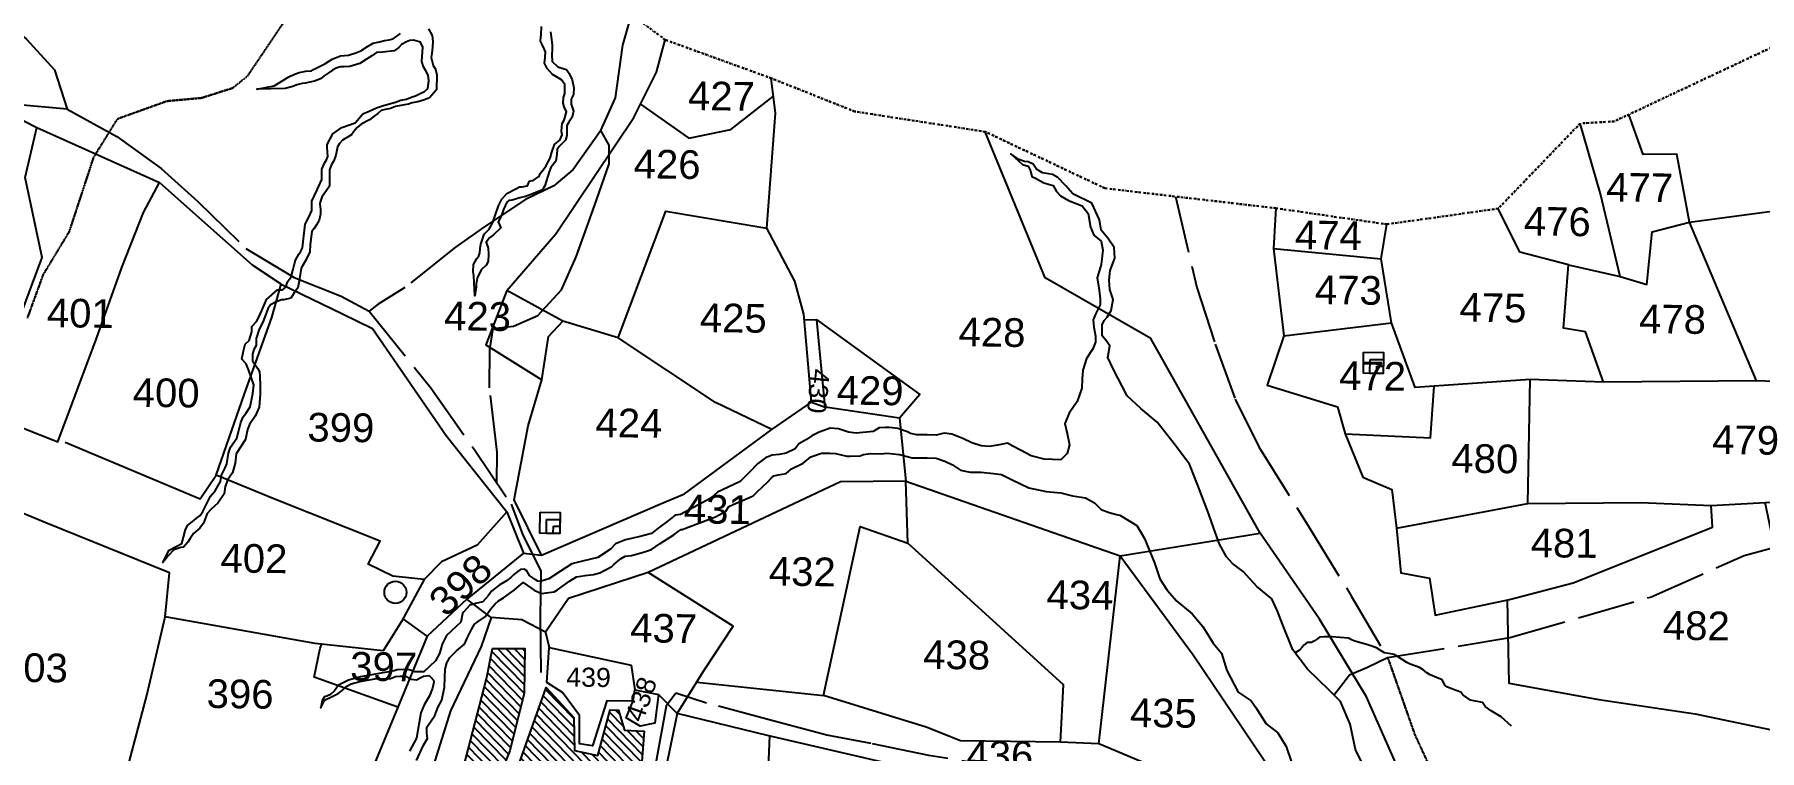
# Model space of a CAD drawing. Header units: inches. Extents: x 304037 to 460575, y 1453943 to 1639883.
# Drawn here: x 343288 to 344773, y 1597729 to 1598346 of the extents above; entities that cross this region are included whole.
import ezdxf

# ---------------------------------------------------------------- set-up
doc = ezdxf.new("R2010")
doc.units = ezdxf.units.IN
doc.header["$MEASUREMENT"] = 0
for name, pattern in [('ACAD_ISO02W100', [15, 12, -3]), ('ACAD_ISO07W100', [3, 0, -3]), ('BORDER', [1.75, 0.5, -0.25, 0.5, -0.25, 0, -0.25])]:
    doc.linetypes.add(name, pattern=pattern)
for name, color, linetype in [('CARTTRACK', 30, 'ACAD_ISO02W100'), ('NALA', 4, 'Continuous'), ('SQUAREWELL', 5, 'Continuous'), ('SURVEY_BND', 7, 'Continuous'), ('SURVEY_NO', 7, 'Continuous'), ('VILLAGE_AREA', 1, 'Continuous'), ('WATER_BODY', 4, 'Continuous')]:
    doc.layers.add(name, color=color, linetype=linetype)
doc.layers.add('FOOTPATH', color=150, linetype='ACAD_ISO07W100', lineweight=30)
doc.layers.add('VILL_BOUNDARY', color=6, linetype='BORDER', lineweight=30)
doc.styles.get("Standard").update_dxf_attribs({"font": 'arial.ttf'})

# ---------------------------------------------------------------- blocks, each defined once
blk = doc.blocks.new('KANUPURUPALLE')
at = {"layer": 'VILLAGE_AREA'}
h = blk.add_hatch(dxfattribs=at)
h.set_pattern_fill('ANSI31', color=256, scale=10, angle=90, style=0)
h.set_pattern_definition([(135, (-1406.7073, 386.2021), (-0.8838835, -0.8838835), [])])
h.paths.add_polyline_path([(-127.87, 251.18), (-139.85, 253.25), (-141.71, 246.84), (-135.66, 246.03), (-135.66, 242.83), (-130.47, 243.11), (-130.1, 246.32), (-126.97, 246.44), (-124.9, 243.48), (-119.42, 242.83), (-120.96, 247.13), (-124.38, 247.86)])
h.paths.add_polyline_path([(-143.27, 255.55), (-150, 257.54), (-149.59, 259.97), (-157.95, 263.57), (-163.47, 256.38), (-163.47, 254.23), (-151.1, 254.41), (-150.17, 249.19), (-162.3, 248.36), (-163.35, 243.67), (-160.39, 242.1), (-145.53, 249.58)])
h.paths.add_polyline_path([(-127.84, 264.57), (-124.87, 263.55), (-122.4, 265.76), (-120.19, 276.59), (-120.97, 278.39), (-132.51, 273.26), (-137.84, 267.56), (-141.06, 256.67), (-131.25, 254.67)])
h.paths.add_polyline_path([(-115.71, 263.8), (-121.36, 262.43), (-125.13, 259.9), (-127.46, 259.79), (-129.41, 254.58), (-124.61, 251.15), (-118.57, 249.98)])
h.paths.add_polyline_path([(-106.17, 265.61), (-114.67, 263.93), (-116.49, 249.59), (-112.72, 246.54), (-109.09, 246.22)])
h.paths.add_polyline_path([(-111.09, 256.31), (-111.09, 251.91), (-112.43, 251.91), (-113.86, 251.91), (-115.25, 251.91), (-115.25, 256.31)], flags=16)
h.paths.add_polyline_path([(-110.29, 276.86), (-116.25, 278.05), (-118.64, 276.12), (-120.2, 270.95), (-103.68, 271.04), (-100.56, 276.19), (-92.28, 276.03), (-91.36, 290.42), (-103.25, 289.71), (-105.62, 276.58), (-107.17, 274.66)])
h.paths.add_polyline_path([(-124.89, 286.19), (-127.16, 283.11), (-132.4, 284.15), (-133.03, 282.71), (-143.62, 282.71), (-144.1, 279.48), (-141.5, 278.96), (-141.42, 273.3), (-147.35, 272.84), (-148.31, 264.26), (-141.32, 264.54), (-139.88, 268.77), (-136.41, 272.68), (-127.9, 278.95), (-122.63, 279.29), (-121.8, 279.44), (-121.53, 279.36), (-116.62, 279.68), (-116.5, 280.84)])
h.paths.add_polyline_path([(-127.24, 290.5), (-148.13, 297.29), (-150.41, 291.86), (-141.34, 291.62), (-140.34, 285.24), (-135.67, 285.04), (-134.87, 286.51), (-127.16, 285.16)])
h.paths.add_polyline_path([(-145.03, 283.75), (-153.27, 284.45), (-154.61, 279.35), (-147.65, 279.03)])
h.paths.add_polyline_path([(-127.34, 324.06), (-127.34, 333.42), (-134.12, 333.33), (-135.28, 326.97), (-140.67, 304.88), (-133.04, 304.84), (-130.17, 311.97)])
h.paths.add_polyline_path([(-102.13, 316.44), (-106.29, 316.63), (-107.56, 320.78), (-109.35, 320.84), (-111.78, 311.21), (-116.7, 312.23), (-116.89, 319.12), (-122.77, 325.31), (-129.73, 304.8), (-125.45, 300.01), (-114.53, 295.36), (-103.09, 301.98)])
h.paths.add_polyline_path([(-99.5, 298.96), (-102.7, 291.66), (-91.37, 291.15), (-91.21, 293.22), (-94.09, 293.36)])
h.paths.add_polyline_path([(-142.5, 265), (-126.16, 265), (-126.16, 274.17), (-142.5, 274.17)], flags=24)
h.paths.add_polyline_path([(-115.82, 277.43), (-68.5, 277.43), (-68.5, 283.56), (-115.82, 283.56)], flags=9)
h.paths.add_polyline_path([(-136.04, 294.4), (-119.76, 294.4), (-119.76, 303.38), (-136.04, 303.38)], flags=25)
h.paths.add_polyline_path([(-126.89, 305.97), (-84.82, 305.97), (-84.82, 312.1), (-126.89, 312.1)], flags=9)
h.paths.add_polyline_path([(-118.96, 301.23), (-102.63, 301.23), (-102.63, 310.36), (-118.96, 310.36)], flags=8)
h.paths.add_polyline_path([(-136.04, 294.4), (-119.76, 294.4), (-119.76, 303.38), (-136.04, 303.38)], flags=25)
h.paths.add_polyline_path([(-118.96, 301.23), (-102.63, 301.23), (-102.63, 310.36), (-118.96, 310.36)], flags=24)
at = {"layer": 'CARTTRACK'}
for points in [[(-328.53, 528.67), (-316.74, 522.21), (-301.4, 511.9), (-290.62, 503.86), (-262.03, 481.64), (-252.62, 474.97), (-233.33, 459.5), (-227.37, 453.17), (-224.63, 444.98), (-214.16, 439.37), (-204.74, 432.85), (-197, 426.03), (-186.83, 416.32), (-176.65, 410.41), (-166.78, 406.61), (-160.86, 403.58), (-147.78, 387.7), (-138.52, 374.96), (-130.62, 363.59), (-128.19, 357.37), (-124.25, 349.63), (-124.25, 339.93), (-123.93, 328.44)], [(-224.63, 444.98), (-235.41, 445.83)], [(-133.69, 368.01), (-133.67, 374.4), (-135.47, 387.9), (-135.52, 395.9), (-134.91, 400.27), (-130.66, 400.82), (-125.58, 403.13), (-120.68, 408.57), (-117.73, 415.49), (-114.03, 426.25), (-111.07, 435.1), (-111.16, 438.98), (-112.92, 442.02), (-109.95, 448.9), (-108.57, 459.97), (-106.83, 466.35)], [(-112.92, 442.02), (-118.62, 433.77), (-122.59, 430.32), (-128.51, 427.39), (-136.89, 421.61), (-142.96, 417.18), (-153.47, 408.61), (-158.99, 405.07), (-160.86, 403.58)], [(7.41, 429.85), (12.15, 410.88), (16.14, 399.05), (20.52, 387.59), (25.56, 377.69), (36.25, 361.09), (45.4, 346.67), (53.26, 333.68)], [(42, 325.96), (45.22, 330.28), (48.91, 331.93), (53.08, 333.96), (78.59, 338.48), (107.94, 347.37), (127.38, 356.34), (143.98, 361.13), (167.36, 368.22), (192.24, 370.03), (210.25, 373.64), (241.34, 381.84), (265.88, 389.3), (284.48, 393.26)], [(31.91, 308.28), (24.42, 307.99), (17.87, 310), (13.34, 310.94), (5.07, 310.94), (-0.18, 309.5), (-11.27, 308.57), (-23.73, 309.5), (-42.59, 312.17), (-54.65, 314.55), (-63.94, 316.13), (-75.03, 318.94), (-89.21, 322.53), (-95.62, 324.47), (-97.64, 321.74), (-100.01, 307.5), (-101.7, 298.31), (-105.37, 289.68), (-107.74, 283.92)]]:
    blk.add_lwpolyline(points, dxfattribs=at)
at = {"layer": 'FOOTPATH', "ltscale": 0.001}
for points in [[(-232.32, 401.16), (-229.15, 410.27), (-223.82, 419.35), (-218.91, 435.04), (-214.05, 443.09), (-203.74, 446.95), (-196.51, 447.71), (-190.03, 449.87), (-186.99, 452.4), (-176.19, 468.92), (-169.6, 488.82), (-164.51, 503.7), (-159.56, 511.82), (-153.8, 516.36)], [(53.26, 333.68), (59.02, 317.96), (66.15, 303.06), (74.48, 290.46), (88.53, 261.25), (94.13, 245.58), (102.8, 228.61), (105.87, 218.09), (111.46, 208.67), (137.13, 195.85)]]:
    blk.add_lwpolyline(points, dxfattribs=at)
at = {"layer": 'NALA'}
for points in [[(-123.73, 462.52), (-123.36, 459.81), (-123.36, 458.69), (-123.36, 457.8), (-123.32, 456.31), (-122.09, 455.26), (-120.78, 454.85), (-120.3, 454.7), (-119.74, 453.84), (-119.1, 452.54), (-118.73, 450.9), (-118.73, 449.48), (-119.22, 448.47), (-119.22, 447.47), (-118.7, 445.99), (-118.96, 444.72), (-119.63, 443.68), (-120.04, 443.01), (-120.04, 442.07), (-120.04, 440.88), (-120.3, 439.91), (-121.57, 438.53), (-122.02, 437.9), (-122.06, 436.93), (-122.28, 435.51), (-123.25, 434.17), (-123.62, 433.24), (-124.49, 430.27), (-124.97, 429.48), (-127.19, 428.48), (-128.48, 428.03), (-129.68, 427.73), (-131.26, 427.2), (-131.94, 427.13), (-132.39, 426.75), (-133.07, 425.25), (-133.52, 423.82), (-134.13, 422.61), (-133.6, 421.41), (-135.11, 419.9), (-135.94, 419.23), (-136.61, 418.32), (-136.18, 417.09), (-136.1, 415.86), (-136.13, 414.33), (-136.51, 413.51), (-137.56, 412.51), (-138.36, 410.79), (-138.56, 409.55), (-138.56, 408.94), (-138.8, 407.09), (-139.1, 411.25), (-139.21, 412.18), (-139.19, 413.64), (-138.52, 414.86), (-138.2, 415.25), (-138.1, 415.43), (-137.86, 416.11), (-137.8, 416.96), (-137.69, 417.91), (-137.05, 420), (-136.03, 421.08), (-135.24, 422.45), (-134.83, 423.74), (-134.1, 425.96), (-133.46, 427.41), (-132.4, 428.55), (-130.56, 429.6), (-129.77, 429.98), (-129.3, 429.98), (-128.13, 430.24), (-127.87, 430.94), (-127.72, 431.2), (-127.43, 431.32), (-126.96, 431.35), (-125.77, 432.22), (-125.65, 432.46), (-125.5, 432.84), (-124.89, 433.65), (-124.36, 434.41), (-123.46, 436.09), (-123.14, 437.37), (-122.58, 438.95), (-122.14, 439.33), (-121.47, 439.91), (-121, 440.99), (-121.12, 441.69), (-121.12, 442.65), (-121, 443.35), (-120.65, 444.11), (-120.15, 445.83), (-120.68, 446.85), (-120.91, 447.61), (-120.8, 448.81), (-120.59, 449.65), (-120.56, 450.53), (-120.62, 451.58), (-121.29, 452.51), (-122.37, 453.15), (-123.22, 453.59), (-124.34, 454.83), (-124.92, 455.97), (-124.77, 457.11), (-124.69, 458.34), (-124.98, 458.98), (-125.45, 459.85), (-125.77, 460.56), (-125.77, 461.37), (-125.68, 461.87), (-125.65, 463.62)], [(-149.25, 462.8), (-148.49, 461.43), (-148.31, 460.15), (-148.4, 458.98), (-148.46, 457.69), (-148.64, 456.85), (-148.2, 455.16), (-147.67, 454.4), (-147.35, 453.2), (-147.44, 450.06), (-148.83, 448.39), (-149.86, 447.95), (-151.26, 447.54), (-152.47, 447.25), (-153.2, 446.99), (-154.08, 446.81), (-155.92, 446.44), (-156.99, 446.04), (-158.12, 445.78), (-158.9, 445.6), (-159.59, 444.97), (-160.4, 444.35), (-161.32, 443.58), (-163.08, 442.7), (-163.89, 441.97), (-164.59, 441.09), (-165.03, 440.43), (-166.96, 439.28), (-167.55, 438.58), (-167.99, 437.88), (-168.25, 436.08), (-168.65, 434.95), (-169.13, 434.18), (-169.57, 433), (-169.57, 431.79), (-169.53, 430.69), (-169.53, 429.81), (-169.53, 429.59), (-171.08, 427.32), (-171.45, 426.22), (-171.48, 425.89), (-171.3, 424.71), (-171.3, 423.72), (-171.59, 422.44), (-172.15, 421.45), (-172.62, 420.68), (-173.06, 420.09), (-173.36, 417.34), (-173.43, 415.84), (-174.24, 414.04), (-175.19, 412.39), (-175.56, 410.16), (-175.85, 408.26), (-176.66, 407.08), (-177.28, 406.09), (-178.72, 405.72), (-179.23, 405.69), (-180.48, 405.17), (-181.54, 404.62), (-182.1, 403.78), (-182.94, 401.29), (-183.86, 399.28), (-184.41, 397.56), (-184.41, 396.05), (-184.85, 395.21), (-185.11, 394.26), (-185.11, 393.78), (-185.11, 392.86), (-184.08, 391.32), (-183.6, 390.59), (-183.53, 389.67), (-183.45, 387.65), (-183.42, 385.88), (-183.6, 383.16), (-184.41, 381.29), (-185.55, 379.53), (-185.99, 378.43), (-186.13, 377.73), (-186.39, 376.37), (-188.27, 373.34), (-188.49, 371.36), (-188.97, 369.34), (-189.92, 367.91), (-190.51, 366.48), (-190.66, 364.9), (-191.98, 362.99), (-193.37, 361.71), (-194.18, 360.79), (-194.88, 358.75), (-195.69, 357.68), (-197.01, 356.54), (-197.68, 355.48), (-198.12, 354.75), (-199.03, 353.68), (-199.62, 353.61), (-201.02, 353.1), (-202.19, 351.78), (-203.29, 350.38), (-202.05, 353.02), (-199.4, 354.42), (-199.07, 355.77), (-198.67, 357.39), (-198.15, 358.27), (-197.27, 358.97), (-196.43, 359.66), (-195.66, 360.32), (-195.11, 361.17), (-193.56, 364.44), (-192.56, 365.55), (-191.48, 367.5), (-191.25, 368.81), (-190.53, 370.4), (-190.21, 371.24), (-189.89, 373.47), (-189.48, 374.74), (-188.15, 376.59), (-187.62, 378.76), (-187.39, 379.92), (-186.93, 381.1), (-186.38, 381.8), (-185.45, 383.23), (-184.93, 386.01), (-184.78, 387.83), (-185.36, 389.45), (-185.85, 390.81), (-186.46, 392.17), (-187.36, 393.13), (-187.07, 394.92), (-186.69, 396.28), (-185.85, 397.12), (-185.33, 398.89), (-185.33, 400.04), (-184.43, 401.09), (-184.11, 401.58), (-183.62, 402.79), (-182.81, 404.53), (-182.35, 405.72), (-180.09, 407.79), (-179.04, 407.79), (-178.38, 408.37), (-178, 409.47), (-177.25, 410.52), (-176.9, 412.14), (-176.64, 413.24), (-176.43, 414.05), (-175.74, 415.29), (-175.3, 415.96), (-174.96, 416.62), (-174.84, 417.9), (-174.52, 421.57), (-173.68, 423.19), (-173.16, 424.47), (-173.16, 426.4), (-172.11, 428.84), (-171.13, 431.01), (-171.18, 433.17), (-170.63, 434.44), (-170.23, 435.11), (-169.97, 435.83), (-170.14, 437.68), (-170.14, 438.32), (-168.98, 440.58), (-167.1, 441.91), (-164.34, 442.92), (-162.74, 444.83), (-161.41, 445.44), (-159.9, 446.1), (-158.42, 446.65), (-155.96, 447.38), (-154.83, 447.79), (-153.64, 448.02), (-152.45, 448.51), (-151.78, 448.74), (-150.83, 449.23), (-149.9, 449.7), (-149.2, 450.33), (-149.03, 451.95), (-149.23, 453.14), (-149.67, 454.04), (-150.19, 454.88), (-150.54, 455.95), (-150.42, 458.95), (-150.91, 459.99), (-152.39, 460.4), (-153.11, 460.31), (-153.81, 460.02), (-154.85, 459.44), (-155.43, 458.8), (-156.36, 458.11), (-158.82, 457.82), (-160.04, 457.7), (-161.06, 457.01), (-162.16, 456.29), (-163.52, 455.39), (-165.57, 454.74), (-166.78, 454.65), (-167.65, 454.62), (-168.49, 454.33), (-169.22, 453.87), (-170.09, 453.26), (-170.96, 452.65), (-171.68, 452.04), (-172.93, 451.55), (-174.87, 451.06), (-175.51, 451), (-176.66, 450.71), (-177.45, 450.39), (-179.07, 449.93), (-184.96, 449.7), (-181.38, 450.45), (-178.34, 452.38), (-177.32, 452.86), (-176.15, 453.3), (-174.76, 453.59), (-173.62, 453.7), (-173.18, 453.95), (-170.81, 455.2), (-169.34, 456.18), (-167.59, 456.88), (-165.9, 457.06), (-164.37, 457.57), (-163.38, 458.01), (-161.95, 458.96), (-160.78, 459.65), (-159.47, 459.95), (-158.41, 460.24), (-157.46, 460.42), (-156.65, 460.6), (-155.13, 461.72)], [(49.23, 309.6), (46.68, 314.61), (45.47, 319.92), (43.35, 324.63), (41, 326.96), (36.37, 331.28), (33.3, 335.29), (31.01, 340.65), (29.98, 343.36), (28.71, 345.9), (25.53, 348.44), (22.66, 351.54), (20.43, 353.21), (19.16, 354.57), (17.65, 357.19), (16.37, 360.45), (15.34, 363.47), (12.87, 369.64), (11.11, 373.85), (7.85, 378.07), (4.27, 382.6), (0.77, 385.38), (-2.1, 388), (-5.04, 393.49), (-6.24, 395.95), (-5.9, 398.4), (-6.72, 399.6), (-7.49, 400.47), (-7.51, 401.58), (-7.51, 402.8), (-7.14, 403.72), (-6.52, 404.4), (-5.71, 405.8), (-5.32, 408.11), (-6.02, 410.19), (-6.16, 412.17), (-6.02, 414.15), (-5.07, 416.8), (-5.22, 418.98), (-6.61, 420.96), (-8.04, 422.59), (-8.39, 424.77), (-10.03, 428.19), (-14.06, 430.09), (-15.55, 431.73), (-17.23, 433.46), (-18.32, 434.1), (-20.45, 434.4), (-21.69, 435.19), (-22.44, 436.18), (-23.48, 436.68), (-24.22, 436.73), (-25.41, 437.12), (-27.14, 438.31), (-24.67, 436.09), (-23.43, 435.74), (-22.98, 434.8), (-22.63, 433.61), (-21.89, 433.26), (-20.11, 432.32), (-18.17, 431.78), (-17.48, 430.54), (-16.59, 429.65), (-14.9, 428.71), (-12.03, 427.62), (-10.78, 426.06), (-10.28, 423.19), (-9.54, 421.55), (-8, 420.27), (-7.6, 418.39), (-7.9, 415.37), (-8.74, 412.57), (-8.25, 410), (-8.05, 408.21), (-8, 406.93), (-8.94, 404.98), (-9.44, 403.79), (-9.24, 402.26), (-8.89, 400.38), (-8.89, 399.14), (-9.39, 397.75), (-10.68, 395.67), (-11.42, 393.25), (-11.58, 391.42), (-11.58, 389.44), (-12.53, 386.67), (-14.19, 384.21), (-15.06, 382), (-14.51, 379.94), (-14.03, 377.56), (-14.51, 375.74), (-15.78, 374.4), (-19.26, 374.48), (-22.04, 375.19), (-24.26, 376.3), (-25.84, 377.17), (-26.97, 377.75), (-29.06, 377.32), (-30.76, 376.99), (-32.49, 377.1), (-34.44, 377.75), (-36.34, 378.58), (-38.64, 379.48), (-40.26, 379.65), (-41.96, 379.26), (-43.81, 379.28), (-46.01, 379.21), (-47.33, 379.52), (-47.92, 379.82), (-49.97, 380.48), (-51.8, 380.69), (-52.58, 380.69), (-53.87, 380.63), (-55.12, 379.84), (-58.67, 379.44), (-60.29, 379.61), (-62.36, 380.27), (-64.09, 380.4), (-65.43, 379.9), (-66.43, 379.5), (-67.92, 378.71), (-69.03, 377.94), (-70.6, 377.01), (-71.37, 375.96), (-73.22, 375.01), (-74.73, 374.73), (-76.18, 374.57), (-77.54, 374.02), (-79.24, 372.72), (-80.84, 370.94), (-82.78, 368.99), (-85.32, 367.76), (-87.51, 366.65), (-88.9, 365.42), (-95.2, 361.92), (-96.3, 361.78), (-97.65, 360.61), (-99.79, 358.95), (-101.17, 357.82), (-103.52, 357.16), (-106.63, 356.44), (-108.66, 355.61), (-109.7, 354.47), (-112.36, 352.68), (-115.55, 351.86), (-117.79, 351.27), (-120.11, 349.69), (-122.56, 348.1), (-124.32, 347.51), (-124.8, 347.55), (-125.36, 347.86), (-126.57, 348.72), (-127.16, 349.69), (-127.74, 350), (-128.47, 349.93), (-129.23, 349.34), (-129.92, 348.82), (-130.47, 348.24), (-131.4, 347.51), (-132.89, 346.62), (-134.48, 345.31), (-135.17, 344.37), (-136.27, 343.1), (-137.79, 342.68), (-138.97, 342.34), (-140.21, 340.89), (-140.49, 340.58), (-140.83, 338.72), (-143.77, 335.9), (-144.67, 334.08), (-145.22, 332.15), (-146.02, 330.56), (-148.4, 328.25), (-150.27, 328.21), (-151.51, 328.62), (-152.62, 328.69), (-154, 328.58), (-154.59, 328.38), (-161.63, 327.03), (-164.15, 326.31), (-166.24, 325.23), (-167.07, 324.06), (-167.9, 323.23), (-168.66, 322.88), (-169.11, 322.71), (-169.62, 321.95), (-169.83, 320.43), (-169.11, 322.06), (-167.52, 322.81), (-166.27, 323.47), (-165.41, 324.12), (-164.58, 324.99), (-163.55, 325.57), (-161.79, 326.06), (-158.61, 326.64), (-155.36, 326.75), (-154.29, 327.19), (-153.39, 327.3), (-152.5, 327.3), (-152.01, 327.23), (-151.05, 326.71), (-149.91, 326.57), (-148.87, 327.16), (-148.46, 327.37), (-147.32, 327.47), (-146.9, 327.19), (-146.39, 326.54), (-146.28, 326.09), (-146.52, 324.88), (-147.18, 323.26), (-148.22, 321.33), (-148.94, 319.68), (-149.79, 314.35), (-151.2, 311.59)], [(-149.67, 309.69), (-148.26, 312.92), (-147.46, 314.33), (-147.6, 315.41), (-147.6, 316.72), (-146, 319.16), (-145.34, 320.95), (-144.54, 322.4), (-144.07, 325.08), (-143.98, 327.19), (-143.98, 328.88), (-143.65, 330.19), (-143.04, 331.36), (-141.67, 332.71), (-139.98, 334.17), (-139.41, 335.44), (-138.57, 337.27), (-137.96, 338.35), (-137.21, 338.91), (-135.7, 339.99), (-134.62, 341.54), (-133.68, 342.66), (-132.98, 343.32), (-131.94, 343.98), (-130.72, 344.92), (-129.73, 345.62), (-129.22, 346.09), (-127.9, 347.22), (-127.01, 346.61), (-125.6, 345.62), (-124.05, 344.96), (-123.02, 345.15), (-121.37, 345.34), (-120.67, 345.81), (-118.21, 347.67), (-116.75, 348.56), (-114.97, 348.89), (-113.23, 349.13), (-111.86, 349.5), (-109.42, 350.82), (-109.05, 351.15), (-108.11, 352.04), (-107.45, 352.51), (-106.65, 353.02), (-105.29, 353.16), (-102.8, 353.91), (-101.15, 354.52), (-99.37, 355.75), (-96.55, 357.62), (-95.61, 358.37), (-95, 358.75), (-94.76, 358.8), (-87.83, 361.53), (-85.71, 362.71), (-85.06, 363.74), (-83.6, 364.4), (-82.71, 364.82), (-80.69, 365.76), (-80.03, 365.99), (-79.09, 367.03), (-78.15, 367.87), (-77.02, 368.95), (-76.32, 369.75), (-75.75, 370.26), (-74.86, 370.45), (-73.17, 370.78), (-72.09, 371.77), (-69.65, 372.99), (-68.05, 374.35), (-65.84, 375.14), (-64.1, 375.14), (-62.93, 375.14), (-60.58, 374.58), (-59.83, 374.58), (-57.76, 374.72), (-57.1, 374.96), (-55.64, 375.19), (-53.34, 375.19), (-52.17, 375.29), (-49.58, 375.05), (-46.86, 374.44), (-43.72, 374.44), (-41.89, 374.44), (-40.06, 373.79), (-38.46, 373.08), (-36.72, 371.96), (-34.7, 371.58), (-32.45, 371.58), (-29.82, 371.39), (-28.17, 371.16), (-26.06, 370.13), (-22.39, 368.48), (-18.77, 367.78), (-15.67, 367.5), (-13.23, 366.89), (-10.55, 366.56), (-8.62, 365.53), (-7.22, 364.12), (-5.52, 363.55), (-3.97, 363.13), (-3.32, 363.04), (0.29, 360.91), (1.93, 358.18), (4.09, 353.12), (5.27, 349.78), (6.82, 347.44), (8.88, 345.18), (12.09, 342.56), (14.39, 339.98), (16.6, 336.46), (18.34, 334.4), (19.51, 330.78), (21.96, 326.28), (24.73, 324.54), (25.71, 323.18), (27.93, 319.76), (30.37, 317.93), (32.16, 315.07), (33.38, 311.59)], [(79.25, 319.98), (77.05, 321.9), (74.93, 323.13), (73.62, 324.02), (73.08, 324.84), (70.6, 325.26), (68.96, 326.36), (68.5, 326.94), (66.75, 327.56), (65.59, 328.04), (65.25, 328.3), (64.59, 329.46), (63.41, 329.97), (62.06, 330.51), (61.38, 330.92), (60.48, 331.56), (59.79, 332.01), (57.85, 332.67), (57.18, 332.97), (55.15, 334.24), (54.44, 334.61), (54.13, 334.72), (52.48, 334.98), (51.77, 335.37), (50.74, 335.95), (49.18, 336.5), (47.47, 336.95), (46.21, 337.34), (45.54, 337.58), (44.86, 337.94), (41.38, 338.17), (39.73, 338.11), (38.81, 338.04), (38.38, 337.66), (37.75, 337.23), (37.16, 336.91), (36.23, 336.91), (35.61, 336.43), (35.21, 335.92), (34.63, 335.25), (33.76, 334.69)]]:
    blk.add_lwpolyline(points, dxfattribs=at)
at = {"layer": 'SQUAREWELL'}
for points in [[(47.23, 397.78), (51.39, 397.78), (51.39, 393.38), (47.23, 393.38)], [(48.61, 396.31), (51.39, 396.31), (51.39, 393.38), (48.61, 393.38)], [(50.04, 394.92), (51.39, 394.92), (51.39, 393.38), (50.04, 393.38)], [(-124.55, 361.97), (-120.38, 361.97), (-120.38, 357.57), (-124.55, 357.57)], [(-123.16, 360.5), (-120.38, 360.5), (-120.38, 357.57), (-123.16, 357.57)], [(-121.73, 359.11), (-120.38, 359.11), (-120.38, 357.57), (-121.73, 357.57)]]:
    blk.add_lwpolyline(points, close=True, dxfattribs=at)
at = {"layer": 'SURVEY_BND'}
for points in [[(-132.11, 408.25), (-122.04, 420.3), (-106.06, 444.87), (-101.45, 454.41), (-99.72, 461.19)], [(-305.05, 449.2), (-286.71, 449.94), (-270.57, 454.17), (-258.01, 450.18), (-238.41, 444.81), (-230.9, 441.06), (-205.07, 429.91)], [(-108.72, 398.68), (-99.13, 425.35), (-77.95, 422.09), (-76.48, 446.15), (-77.42, 453.43)], [(-104.71, 447.66), (-94.47, 440.64), (-85.77, 442.58), (-76.94, 449.67)], [(100.7, 414.39), (106.25, 412.78), (107.24, 423.83), (114.98, 425.94), (112.17, 440.14), (105.14, 439.95), (102.03, 448.28)], [(89.83, 416.66), (100.7, 414.39), (96.33, 431.59), (91.87, 446.28)], [(-278.31, 406.17), (-251.18, 395.62), (-237.79, 390.29), (-229.43, 413.87), (-233.17, 430.54), (-230.9, 441.06)], [(-48.13, 369.54), (-3.12, 354.51), (26.09, 359.67), (2.67, 400.06), (-19.61, 412.46), (-32.54, 442.85)], [(114.98, 425.94), (165.51, 433.4), (166.3, 396.17)], [(-237.79, 390.29), (-240.87, 381.17), (-225.58, 375.36), (-217.81, 397.11), (-212.73, 412.01), (-208.32, 423.58), (-205.07, 429.91)], [(-224.04, 375.28), (-195.65, 363.84), (-192.39, 368.83), (-186.7, 385.95), (-181.18, 401.94), (-179.34, 408.97), (-185.4, 412.85), (-197.93, 423.69), (-205.07, 429.91)], [(28.44, 427.67), (28.06, 419.22), (50.61, 417.37), (51.75, 424.63)], [(97.48, 392.19), (93.59, 402.71), (88.96, 403.38), (89.83, 416.66), (79.63, 419.14), (74.97, 428.23)], [(129.48, 392.95), (114.98, 425.94)], [(-76.32, 379.98), (-68.1, 385.79), (-69.97, 404.15), (-71.94, 411.06), (-77.95, 422.09)], [(28.06, 419.22), (30.53, 401), (52.95, 404.02), (50.61, 417.37)], [(-179.34, 408.97), (-166.47, 402.94), (-160.15, 399.95), (-144.39, 377.77), (-131.53, 361.94), (-137.64, 354.89), (-145.02, 351.35), (-148.63, 347.57), (-155.2, 348.21), (-160.37, 350.65), (-157.93, 355.47), (-179.89, 363.92), (-192.39, 368.83)], [(-129.98, 364.48), (-127.31, 380.04), (-124.53, 389.69), (-123.29, 398.8), (-120.31, 402.01), (-132.11, 408.25), (-136.37, 396.82), (-124.53, 389.69)], [(-124.11, 353.03), (-99.51, 363.98), (-94.37, 366.22), (-76.32, 379.98), (-88.2, 385.46), (-108.72, 398.68), (-120.31, 402.01)], [(-68.1, 385.79), (-65.22, 384.78), (-67.22, 402.99), (-69.85, 402.95)], [(-67.22, 402.99), (-45.46, 387.72), (-49.65, 382.68), (-65.22, 384.78)], [(30.53, 401), (27.12, 390.66), (41.95, 386.26), (43.57, 380.63), (61.49, 380.09), (62.11, 390.89), (58.09, 390.58), (52.95, 404.02)], [(82.02, 366.61), (105.61, 367.13), (120.38, 366.67), (131.64, 367.47), (165.54, 368.73), (166.3, 396.17), (140.3, 392.62), (129.48, 392.95), (97.48, 392.19), (82.11, 392.58)], [(43.57, 380.63), (47.4, 371.68), (53.55, 369.14), (54.63, 361.08), (82.02, 366.61), (82.11, 392.58), (62.11, 390.89)], [(-49.65, 382.68), (-48.13, 369.54), (-61.82, 369.2), (-101.78, 349.68), (-118.35, 344.02), (-123.08, 336.89), (-128.03, 339.42), (-134.5, 339.81), (-139.6, 343.6)], [(-148.63, 347.57), (-153.21, 338.71), (-156.97, 332.51), (-171.19, 333.89), (-202.68, 339.05), (-201.86, 348.22), (-227.88, 358.33), (-248.24, 366.48), (-240.87, 381.17)], [(-91.32, 326.89), (-64.73, 324.43), (-57.55, 359.89), (-47.55, 356.55), (-48.13, 369.54)], [(-127.88, 353.35), (-124.11, 353.03), (-129.98, 364.48)], [(54.63, 361.08), (55.62, 351.73), (61.67, 350.69), (62.97, 342.97), (78.47, 346.43), (91.74, 350.15), (120.69, 362.17), (120.38, 366.67)], [(77.97, 346.32), (78.53, 328.93), (97.41, 325.76), (117.58, 323.1), (135.29, 319.58), (135.09, 331.3), (139.67, 333.11), (134.5, 354.52), (131.64, 367.47)], [(-131.53, 361.94), (-127.88, 353.35), (-139.6, 343.6), (-147.85, 335.72), (-152.91, 339.29)], [(171.56, 229.37), (153.86, 224.8), (142.1, 219.04), (127.94, 215.53), (94.45, 213.71), (74.24, 212.25), (72.73, 244.97), (71.02, 274.11), (71.02, 278.1), (58.37, 304.81), (48.82, 325.7), (38.78, 341.82), (26.09, 359.67)], [(-7.01, 315.09), (-15.05, 315.36), (-14.57, 327.36), (-47.55, 356.55)], [(-3.12, 354.51), (12.45, 334), (29.47, 309.41), (9.76, 308.25), (-7.01, 315.09), (-3.12, 354.51)], [(-123.08, 336.89), (-122.27, 333.73), (-105.1, 330.23), (-104.24, 325.06), (-99.28, 324.19), (-95.28, 320.23), (-89.95, 329.2), (-83.82, 338.69), (-101.78, 349.68)], [(-134.5, 339.81), (-136.52, 333.74), (-142.73, 320.14), (-147.92, 302.7), (-131.75, 301.09), (-116.64, 292.37), (-99.24, 300)], [(-153.77, 320.77), (-162.29, 299.28), (-181.02, 300.8), (-187.24, 295.75), (-211.5, 301.69), (-206.29, 322.54), (-202.68, 339.05)], [(-147.85, 335.72), (-153.77, 320.77), (-171.3, 326.83), (-170.18, 332.89), (-169.84, 333.76)], [(-104.58, 322.69), (-110.04, 322.72), (-112.96, 313.28), (-115.67, 313.6), (-115.71, 319.55), (-119.38, 324.29), (-122.68, 326.35), (-122.27, 333.73)], [(-99.28, 324.19), (-99.97, 318.15), (-103.02, 317.47), (-105.99, 319.21), (-104.56, 322.75), (-104.24, 325.06)], [(-15.05, 315.36), (-35.96, 315.33), (-43.22, 318.1), (-64.73, 324.43)], [(-95.28, 320.23), (-99.24, 300), (-95.91, 297.7), (-93.19, 294), (-83.17, 293.65), (-82.72, 291.42), (-76.54, 292.62), (-75.85, 315.82)], [(29.47, 309.41), (31.57, 305.87), (8.21, 305.92), (-32.9, 307.47), (-47.4, 309.61), (-76.11, 315.87), (-95.28, 320.23)]]:
    blk.add_lwpolyline(points, dxfattribs=at)
at = {"layer": 'VILL_BOUNDARY'}
blk.add_lwpolyline([(146.76, 470.06), (98.96, 446.79), (91.87, 446.28), (74.97, 428.23), (51.75, 424.63), (28.44, 427.67), (-7.37, 431.38), (-32.54, 442.85), (-59.9, 446.73), (-77.42, 453.43), (-99.72, 461.19), (-122.01, 477.38), (-135.02, 493.58), (-150.28, 511.73), (-160.41, 525.05), (-194.19, 548.16), (-214.46, 563.01), (-239.36, 563.91)], dxfattribs=at)
blk.add_lwpolyline([(146.76, 470.06), (98.96, 446.79), (91.87, 446.28), (74.97, 428.23), (51.75, 424.63), (28.44, 427.67), (-7.37, 431.38), (-32.54, 442.85), (-59.9, 446.73), (-77.42, 453.43), (-99.72, 461.19), (-122.01, 477.38), (-135.02, 493.58), (-150.28, 511.73), (-160.41, 525.05), (-194.19, 548.16), (-214.46, 563.01), (-239.36, 563.91)], dxfattribs=at)
at = {"layer": 'VILLAGE_AREA'}
for points in [[(-133.04, 304.84), (-140.67, 304.88), (-135.28, 326.97), (-134.12, 333.33), (-127.34, 333.42), (-127.34, 324.06), (-130.17, 311.97), (-133.04, 304.84)], [(-114.53, 295.36), (-125.45, 300.01), (-129.73, 304.8), (-122.77, 325.31), (-116.89, 319.12), (-116.7, 312.23), (-111.78, 311.21), (-109.35, 320.84), (-107.56, 320.78), (-106.29, 316.63), (-102.13, 316.44), (-103.09, 301.98), (-114.53, 295.36)]]:
    blk.add_lwpolyline(points, dxfattribs=at)
at = {"layer": 'WATER_BODY'}
blk.add_circle((-154.57, 344.81), 2.32, dxfattribs=at)
at = {"layer": 'SURVEY_NO'}
for s, height, p in [('427', 6, (-94.79, 446.57)), ('426', 6, (-105.96, 432.15)), ('477', 6, (97.51, 430.04)), ('476', 6, (80.38, 422.69)), ('474', 6, (32.53, 419.18)), ('473', 6, (36.88, 407.75)), ('475', 6, (67.16, 404.47)), ('478', 6, (104.75, 402.58)), ('401', 6, (-228.26, 399.32)), ('423', 6, (-145.17, 399.81)), ('425', 6, (-91.68, 400.15)), ('428', 6, (-37.53, 397.92)), ('472', 6, (42.18, 389.84)), ('429', 6, (-62.86, 385.37)), ('400', 6, (-210.08, 382.91)), ('424', 6, (-113.21, 377.88)), ('424', 6, (-113.21, 377.88)), ('479', 6, (120.39, 377.5)), ('399', 6, (-173.44, 376.14)), ('480', 6, (65.89, 372.88)), ('431', 6, (-94.48, 360.09)), ('431', 6, (-94.48, 360.09)), ('481', 6, (82.73, 355.41)), ('402', 6, (-191.25, 348.5)), ('432', 6, (-76.52, 347.3)), ('432', 6, (-76.52, 347.3)), ('434', 6, (-18.39, 343.2)), ('482', 6, (110.61, 338.52)), ('437', 6, (-105.36, 335.05)), ('437', 6, (-105.36, 335.05)), ('438', 6, (-44.01, 330.32)), ('397', 6, (-163.82, 326.22)), ('397', 6, (-163.82, 326.22)), ('403', 6, (-236.85, 325.02)), ('439', 4, (-118.6, 325.59)), ('396', 6, (-193.76, 320.1)), ('435', 6, (-0.61, 318.72)), ('436', 6, (-34.7, 309.44))]:
    blk.add_text(s, height=height, dxfattribs=at).set_placement(p)
for s, height, rotation, p in [('430', 4, 265.2324, (-68.29, 392.91)), ('398', 6, 43.8717, (-143.96, 339.54)), ('438', 4, 71.3634, (-102.52, 318.1))]:
    blk.add_text(s, height=height, rotation=rotation, dxfattribs=at).set_placement(p)

msp = doc.modelspace()

# ---------------------------------------------------------------- block references
at = {"layer": 'VILLAGE_AREA', "xscale": 4.11690545397391, "yscale": 4.116905454022344, "zscale": 4.116905453970031, "rotation": 359.2242586303323}
msp.add_blockref('KANUPURUPALLE', (344216, 1596437.2), dxfattribs=at)

doc.saveas('drawing.dxf')
